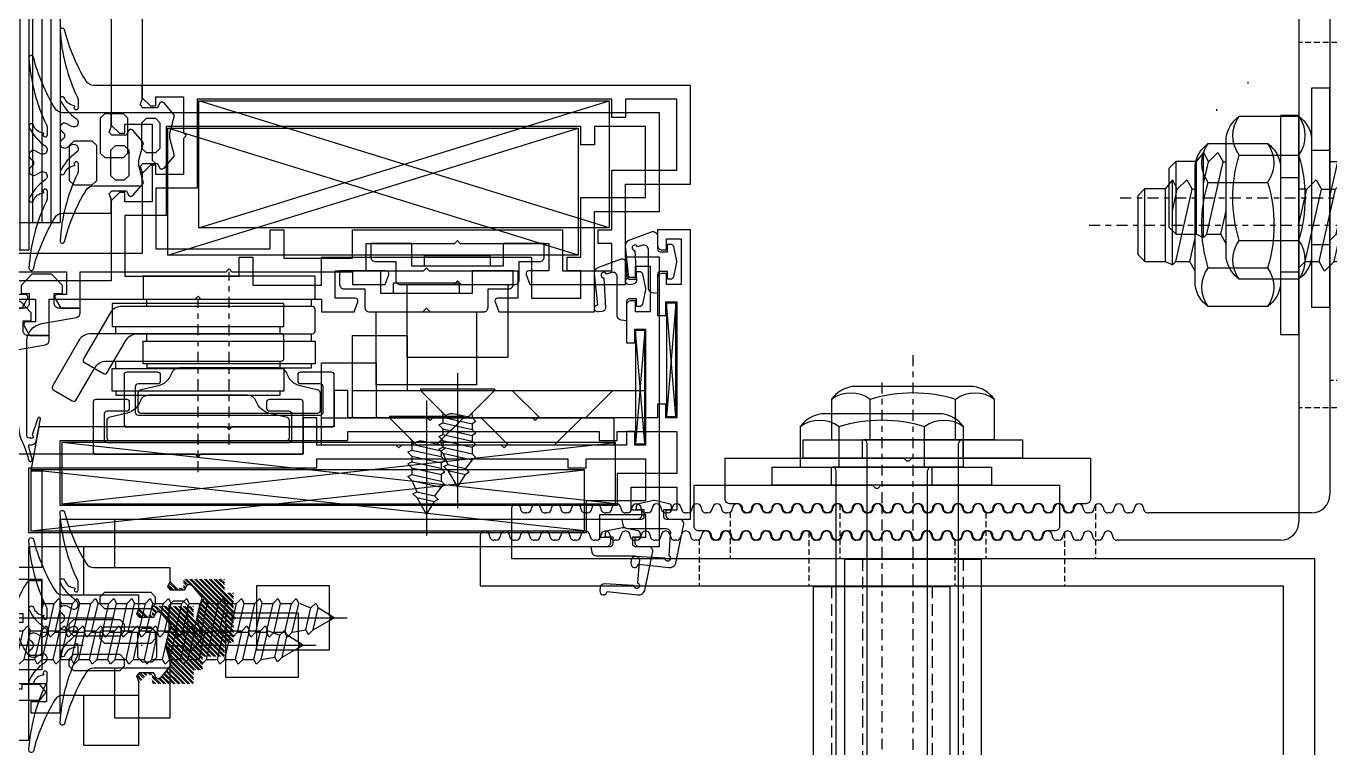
# Model space of a CAD drawing. Header units: inches. Extents: x 4821 to 127877, y 58012 to 433683.
# Drawn here: x 29552 to 29694.7, y 82369.8 to 82448.8 of the extents above; entities that cross this region are included whole.
import ezdxf

# ---------------------------------------------------------------- set-up
doc = ezdxf.new("R2010")
doc.units = ezdxf.units.IN
doc.header["$MEASUREMENT"] = 0
for name, pattern in [('$1$AUSGEZOGEN', [0]), ('$1$Center', [29.999999, 12, -6, 6, -6]), ('$1$DASHDOT', [25.4, 12.7, -6.35, 0, -6.35]), ('$1$DASHED', [19.05, 12.7, -6.35])]:
    doc.linetypes.add(name, pattern=pattern)
for name, color, linetype in [('$1$ACC', 2, 'Continuous'), ('$1$BEAM', 2, 'Continuous'), ('A-FURN-FIXD', 10, 'Continuous'), ('A-FURN-FREE', 10, 'Continuous'), ('A-WAL-CMU', 7, 'Continuous')]:
    doc.layers.add(name, color=color, linetype=linetype)

# ---------------------------------------------------------------- blocks, each defined once
blk = doc.blocks.new('$1$Stay Arm 93652400PI')
at = {"layer": 'A-FURN-FIXD', "linetype": '$1$Center', "ltscale": 0.1}
blk.add_line((147.23, 130.15), (147.23, 149.12), dxfattribs=at)
at = {"layer": 'A-FURN-FIXD'}
for p, q in [((138.23, 145.32), (138.23, 146.12)), ((156.23, 145.32), (156.23, 146.12)), ((138.23, 141.52), (138.23, 142.32)), ((138.23, 141.52), (138.23, 142.32)), ((156.23, 141.52), (156.23, 142.3))]:
    blk.add_line(p, q, dxfattribs=at)
for points in [[(137.83, 146.12), (137.83, 148.62), (156.63, 148.62), (156.63, 146.12)], [(137.83, 139.02), (156.63, 139.02), (156.63, 141.52), (137.83, 141.52)]]:
    blk.add_lwpolyline(points, close=True, dxfattribs=at)
for points in [[(157.25, 142.32), (138.13, 142.32, -0.414214), (137.83, 142.62), (137.83, 145.02, -0.414214), (138.13, 145.32), (158.97, 145.32, -0.26675), (160.27, 144.58), (163.18, 139.58, -0.414214), (163.08, 139.17), (161, 137.96, -0.414214), (160.59, 138.07), (158.55, 141.58, 0.26675)], [(137.47, 136.13), (139.47, 136.62, 0.253533), (140.87, 137.91, -0.319758), (141.82, 138.58), (152.65, 138.58, -0.319758), (153.59, 137.91, 0.253533), (155, 136.62), (157, 136.13, -0.344221), (157.22, 135.83), (157.22, 133.93, -0.414214), (156.92, 133.63), (137.54, 133.63, -0.414214), (137.24, 133.93), (137.24, 135.83, -0.344221)], [(158.43, 132.12), (136.03, 132.12, -0.414214), (135.73, 132.42), (135.73, 137.82, -0.414214), (136.03, 138.12), (139.43, 138.12, -0.414214), (139.73, 137.82), (139.73, 137.16, -0.414214), (139.43, 136.86), (137.29, 136.86, 0.414214), (136.99, 136.56), (136.99, 133.68, 0.414214), (137.29, 133.38), (157.17, 133.38, 0.414214), (157.47, 133.68), (157.47, 136.56, 0.414214), (157.17, 136.86), (155.03, 136.86, -0.414214), (154.73, 137.16), (154.73, 137.82, -0.414214), (155.03, 138.12), (158.43, 138.12, -0.414214), (158.73, 137.82), (158.73, 132.42, -0.414214)]]:
    blk.add_lwpolyline(points, format="xyb", close=True, dxfattribs=at)
blk.add_lwpolyline([(156.23, 139.02), (156.23, 138.58), (138.23, 138.58), (138.23, 139.02)], dxfattribs=at)
blk = doc.blocks.new('$1$GTSY500109')
at = {"layer": 'A-FURN-FIXD'}
blk.add_lwpolyline([(5.93, -8.75, 0.57735), (5.07, -8.75, -1), (4.2, -8.25), (4.49, -7.75, 0.965781), (3.64, -7.22, -0.138673), (1.56, -8.98, -1.037842), (1.37, -8.52, 0.283592), (2.23, -7.43, -0.584426), (2.31, -7.4, 1.39494), (2.44, -7), (1.75, -7, 0.111575), (1.32, -7.1, -0.09543), (-6.01, -9, -0.91232), (-6.08, -8.51, 0.076551), (-0.47, -6.14, 0.260148), (0, -5.29), (0, 0), (1.56, 0), (2.11, -0.24), (2.45, 0.05), (2.45, 1.67), (1.96, 1.89), (1.81, 2.1), (1.92, 2.38), (3.29, 3.53), (5.21, 3.03), (5.79, 3.03), (7.71, 3.53), (9.08, 2.38), (9.19, 2.1), (9.03, 1.89), (8.55, 1.67), (8.55, 0.05), (8.88, -0.24), (9.44, 0), (11, 0), (11, -5.29, 0.260148), (11.47, -6.14, 0.076551), (17.08, -8.51, -0.91232), (17, -9, -0.09543), (9.68, -7.1, 0.111575), (9.25, -7), (8.55, -7, 1.39494), (8.69, -7.4, -0.584426), (8.77, -7.43, 0.283592), (9.62, -8.52, -1.037842), (9.43, -8.98, -0.138673), (7.36, -7.22, 0.965781), (6.51, -7.75), (6.8, -8.25, -1)], format="xyb", close=True, dxfattribs=at)
for points in [[(4.13, -0.07), (3.64, 0.42), (3.64, 1.47), (4.13, 1.96), (6.87, 1.96), (7.36, 1.47), (7.36, 0.42), (6.87, -0.07)], [(3.59, -4.6), (3.1, -4.11), (3.1, -2.07), (3.59, -1.58), (7.41, -1.58), (7.9, -2.07), (7.9, -4.11), (7.41, -4.6)]]:
    blk.add_lwpolyline(points, close=True, dxfattribs=at)
blk = doc.blocks.new('$1$closekit')
at = {"layer": 'A-FURN-FREE'}
for p, q in [((-19.4, 14), (-16.4, 17)), ((-19.4, 9), (-16.4, 6)), ((-19.4, 1.05), (-16.4, 4.05)), ((-16.4, 4.05), (-18.67, 1.78)), ((-16.21, 4.05), (-16.4, 4.05)), ((-16.4, -4.05), (-16.4, 4.05)), ((-16.21, -4.05), (-16.21, 4.05)), ((-23.99, 1.6), (-24.94, 0.88)), ((-23.75, 2.02), (-23.99, 1.6)), ((-23.26, -1.6), (-23.99, 1.6)), ((-23.33, 1.6), (-23.75, 2.02)), ((-22.61, -1.6), (-23.33, 1.6)), ((-22.6, 1.6), (-23.33, 1.6)), ((-22.36, 2.02), (-22.6, 1.6)), ((-21.87, -1.6), (-22.6, 1.6)), ((-21.94, 1.6), (-22.36, 2.02)), ((-21.32, 1.6), (-21.94, 1.6)), ((-21.22, -1.6), (-21.94, 1.6)), ((-21.08, 2.02), (-21.32, 1.6)), ((-20.59, -1.6), (-21.32, 1.6)), ((-20.66, 1.6), (-21.08, 2.02)), ((-20.04, 1.6), (-20.66, 1.6)), ((-19.94, -1.6), (-20.66, 1.6)), ((-19.8, 2.02), (-20.04, 1.6)), ((-19.31, -1.6), (-20.04, 1.6)), ((-19.38, 1.6), (-19.8, 2.02)), ((-18.95, -0.29), (-19.38, 1.6)), ((-19.1, 1.6), (-19.38, 1.6)), ((-14.51, 0), (-29.28, 0)), ((-27, 0), (-25.59, 0.88)), ((-25.15, -1.06), (-27, 0)), ((-25.36, 1.3), (-25.59, 0.88)), ((-25.15, -1.06), (-25.59, 0.88)), ((-24.94, 0.88), (-25.36, 1.3)), ((-24.5, -1.06), (-24.94, 0.88)), ((-25.15, -1.06), (-24.73, -1.48)), ((-24.73, -1.48), (-24.5, -1.06)), ((-23.26, -1.6), (-24.5, -1.06)), ((-19.4, -1.05), (-16.4, -4.05)), ((-19.31, -1.6), (-19.08, -1.19)), ((-23.26, -1.6), (-22.84, -2.02)), ((-22.84, -2.02), (-22.61, -1.6)), ((-21.87, -1.6), (-22.61, -1.6)), ((-21.87, -1.6), (-21.45, -2.02)), ((-21.45, -2.02), (-21.22, -1.6)), ((-20.59, -1.6), (-21.22, -1.6)), ((-20.59, -1.6), (-20.17, -2.02)), ((-20.17, -2.02), (-19.94, -1.6)), ((-19.31, -1.6), (-19.94, -1.6)), ((-19.31, -1.6), (-19.1, -1.6)), ((-16.4, -4.05), (-18.67, -1.78)), ((-16.21, -4.05), (-16.4, -4.05))]:
    blk.add_line(p, q, dxfattribs=at)
blk.add_lwpolyline([(-16.4, -11.5), (-16.4, 20.5), (-19.4, 20.5), (-19.4, -11.5), (-10.4, -11.5), (-10.4, -5.5), (-16.4, -5.5)], dxfattribs=at)
blk.add_lwpolyline([(-4.3, -6.75, -0.414214), (-4.8, -6.25), (-4.8, -0.4), (-4.4, 0), (-4.8, 0.4), (-4.8, 6.25, -0.414214), (-4.3, 6.75), (-2.3, 6.75), (-2.3, 9, -0.414214), (-1.8, 9.5), (-0.3, 9.5), (-0.3, 5), (-2.8, 5), (-2.8, -5), (-0.3, -5), (-0.3, -9.5), (-1.8, -9.5, -0.414214), (-2.3, -9), (-2.3, -6.75)], format="xyb", close=True, dxfattribs=at)
for points in [[(-12.8, 5.5), (-12.8, -5.5), (-4.8, -5.5), (-4.8, 5.5)], [(-2.8, -3.59), (-1.62, -3.59), (-1.62, 3.59), (-2.8, 3.59)]]:
    blk.add_lwpolyline(points, close=True, dxfattribs=at)
for centre, radius, start, end in [((-19.1, 2.2), 0.6, 270, 315), ((-20.2, -0.57), 1.28, 330.7936, 12.7393), ((-19.1, -2.2), 0.6, 45, 90)]:
    blk.add_arc(centre, radius, start, end, dxfattribs=at)
blk = doc.blocks.new('$1$latsg')
at = {"color": 16}
blk.add_line((0, -4.63), (0, -4.63), dxfattribs=at)
at = {"color": 151}
blk.add_lwpolyline([(0, -2.33, -0.414214), (-0.5, -2.83), (-1.6, -2.83), (-1.6, -2.05, 0.414214), (-1.7, -1.95), (-2.49, -1.95), (-3.73, -3.14), (-3.73, -5.28), (-2.49, -6.47), (-1.7, -6.47, 0.414214), (-1.6, -6.37), (-1.6, -5.59), (-0.5, -5.59, -0.414214), (0, -6.09), (0, -8.42), (0.49, -8.42, 0.033024), (0.62, -8.41), (13.31, -6.73, 0.089231), (14.99, -6.16, -0.031349), (16.66, -5.63, 1.042186), (16.52, -5.25, 0.003956), (15.1, -5.64, -0.540004), (14.96, -5.55), (14.96, -5.32, 0.357511), (14.56, -4.83), (12.11, -4.34, 0.933108), (12.03, -4.63), (13.86, -5.26, -1.216572), (14.2, -5.46, -0.554991), (13.97, -5.84), (3.65, -5.84, -0.36397), (1.68, -4.19), (1.02, -0.41, 0.36397), (0.52, 0), (0, 0)], format="xyb", close=True, dxfattribs=at)
blk = doc.blocks.new('$1$GTSY500112')
at = {"layer": 'A-FURN-FIXD'}
blk.add_lwpolyline([(5.93, -11.75, 0.57735), (5.07, -11.75, -1), (4.2, -11.25), (4.49, -10.75, 0.965781), (3.64, -10.22, -0.138673), (1.56, -11.98, -1.037842), (1.37, -11.52, 0.283592), (2.23, -10.43, -0.584426), (2.31, -10.4, 1.39494), (2.44, -10), (1.75, -10, 0.111575), (1.32, -10.1, -0.09543), (-6.01, -12, -0.91232), (-6.08, -11.51, 0.076551), (-0.47, -9.14, 0.260148), (0, -8.29), (0, 0), (1.56, 0), (2.11, -0.24), (2.45, 0.05), (2.45, 1.67), (1.96, 1.89), (1.81, 2.1), (1.92, 2.38), (3.29, 3.53), (5.21, 3.03), (5.79, 3.03), (7.71, 3.53), (9.08, 2.38), (9.19, 2.1), (9.03, 1.89), (8.55, 1.67), (8.55, 0.05), (8.88, -0.24), (9.44, 0), (11, 0), (11, -8.29, 0.260148), (11.47, -9.14, 0.076551), (17.08, -11.51, -0.91232), (17, -12, -0.09543), (9.68, -10.1, 0.111575), (9.25, -10), (8.55, -10, 1.39494), (8.69, -10.4, -0.584426), (8.77, -10.43, 0.283592), (9.62, -11.52, -1.037842), (9.43, -11.98, -0.138673), (7.36, -10.22, 0.965781), (6.51, -10.75), (6.8, -11.25, -1)], format="xyb", close=True, dxfattribs=at)
for points in [[(4.13, -0.07), (3.64, 0.42), (3.64, 1.47), (4.13, 1.96), (6.87, 1.96), (7.36, 1.47), (7.36, 0.42), (6.87, -0.07)], [(4.01, -1.58), (4.5, -2.07), (4.5, -7.11), (4.01, -7.6), (3.19, -7.6), (2.7, -7.11), (2.7, -2.07), (3.19, -1.58)], [(7.81, -7.6), (6.99, -7.6), (6.5, -7.11), (6.5, -2.07), (6.99, -1.58), (7.81, -1.58), (8.3, -2.07), (8.3, -7.11)]]:
    blk.add_lwpolyline(points, close=True, dxfattribs=at)
blk = doc.blocks.new('$1$RHS4.2x32')
at = {"layer": 'A-FURN-FIXD'}
for p, q in [((1.42, 4.1), (0, 4.1)), ((0, -4.1), (0, 4.1)), ((-29.98, 1.61), (-30.26, 1.09)), ((-29.45, 1.09), (-29.98, 1.61)), ((-28.23, 1.58), (-29.45, 1.09)), ((-27.85, 2.1), (-28.13, 1.58)), ((-27.42, -1.58), (-28.13, 1.58)), ((-27.33, 1.58), (-27.85, 2.1)), ((-26.14, 1.58), (-27.33, 1.58)), ((-26.61, -1.58), (-27.33, 1.58)), ((-25.85, 2.1), (-26.14, 1.58)), ((-25.42, -1.58), (-26.14, 1.58)), ((-25.33, 1.58), (-25.85, 2.1)), ((-24.61, -1.58), (-25.33, 1.58)), ((-24.14, 1.58), (-25.33, 1.58)), ((-23.85, 2.1), (-24.14, 1.58)), ((-23.43, -1.58), (-24.14, 1.58)), ((-23.33, 1.58), (-23.85, 2.1)), ((-22.62, -1.58), (-23.33, 1.58)), ((-22.14, 1.58), (-23.33, 1.58)), ((-21.86, 2.1), (-22.14, 1.58)), ((-21.43, -1.58), (-22.14, 1.58)), ((-21.33, 1.58), (-21.86, 2.1)), ((-20.62, -1.58), (-21.33, 1.58)), ((-20.15, 1.58), (-21.33, 1.58)), ((-19.86, 2.1), (-20.15, 1.58)), ((-19.43, -1.58), (-20.15, 1.58)), ((-19.86, 2.1), (-19.34, 1.58)), ((-18.62, -1.58), (-19.34, 1.58)), ((-18.15, 1.58), (-19.34, 1.58)), ((-17.86, 2.1), (-18.15, 1.58)), ((-17.43, -1.58), (-18.15, 1.58)), ((-17.34, 1.58), (-17.86, 2.1)), ((-16.63, -1.58), (-17.34, 1.58)), ((-16.15, 1.58), (-17.34, 1.58)), ((-15.86, 2.1), (-16.15, 1.58)), ((-15.44, -1.58), (-16.15, 1.58)), ((-15.34, 1.58), (-15.86, 2.1)), ((-14.63, -1.58), (-15.34, 1.58)), ((-14.15, 1.58), (-15.34, 1.58)), ((-13.87, 2.1), (-14.15, 1.58)), ((-13.44, -1.58), (-14.15, 1.58)), ((-13.44, -1.58), (-14.15, 1.58)), ((-13.34, 1.58), (-13.87, 2.1)), ((-12.63, -1.58), (-13.34, 1.58)), ((-12.16, 1.58), (-13.34, 1.58)), ((-11.87, 2.1), (-12.16, 1.58)), ((-11.44, -1.58), (-12.16, 1.58)), ((-11.35, 1.58), (-11.87, 2.1)), ((-10.63, -1.58), (-11.35, 1.58)), ((-10.16, 1.58), (-11.35, 1.58)), ((-9.87, 2.1), (-10.16, 1.58)), ((-9.45, -1.58), (-10.16, 1.58)), ((-9.35, 1.58), (-9.87, 2.1)), ((-8.64, -1.58), (-9.35, 1.58)), ((-8.16, 1.58), (-9.35, 1.58)), ((-7.88, 2.1), (-8.16, 1.58)), ((-7.45, -1.58), (-8.16, 1.58)), ((-7.35, 1.58), (-7.88, 2.1)), ((-6.64, -1.58), (-7.35, 1.58)), ((-6.17, 1.58), (-7.35, 1.58)), ((-5.88, 2.1), (-6.17, 1.58)), ((-5.45, -1.58), (-6.17, 1.58)), ((-5.36, 1.58), (-5.88, 2.1)), ((-4.64, -1.58), (-5.36, 1.58)), ((-4.17, 1.58), (-5.36, 1.58)), ((-3.88, 2.1), (-4.17, 1.58)), ((-3.45, -1.58), (-4.17, 1.58)), ((-3.45, -1.58), (-4.17, 1.58)), ((-3.36, 1.58), (-3.88, 2.1)), ((-2.64, -1.58), (-3.36, 1.58)), ((-2.17, 1.58), (-3.36, 1.58)), ((-1.88, 2.1), (-2.17, 1.58)), ((-1.46, -1.58), (-2.17, 1.58)), ((-1.36, 1.58), (-1.88, 2.1)), ((-0.65, -1.58), (-1.36, 1.58)), ((-0.17, 1.58), (-1.36, 1.58)), ((0, 1.89), (-0.17, 1.58)), ((0, 0.81), (-0.17, 1.58)), ((-32, 0), (-30.26, 1.09)), ((-29.72, -1.3), (-32, 0)), ((-29.72, -1.3), (-30.26, 1.09)), ((-28.91, -1.3), (-29.45, 1.09)), ((3.05, 0.46), (2.04, 0.46)), ((2.04, -0.46), (2.04, 0.46)), ((-29.72, -1.3), (-29.2, -1.82)), ((-29.2, -1.82), (-28.91, -1.3)), ((-27.42, -1.58), (-28.91, -1.3)), ((3.05, -0.46), (2.04, -0.46)), ((-27.42, -1.58), (-26.9, -2.1)), ((-26.9, -2.1), (-26.61, -1.58)), ((-25.42, -1.58), (-26.61, -1.58)), ((-25.42, -1.58), (-24.9, -2.1)), ((-24.9, -2.1), (-24.61, -1.58)), ((-23.43, -1.58), (-24.61, -1.58)), ((-23.43, -1.58), (-22.9, -2.1)), ((-22.9, -2.1), (-22.62, -1.58)), ((-21.43, -1.58), (-22.62, -1.58)), ((-21.43, -1.58), (-20.91, -2.1)), ((-20.91, -2.1), (-20.62, -1.58)), ((-19.43, -1.58), (-20.62, -1.58)), ((-19.43, -1.58), (-18.91, -2.1)), ((-18.91, -2.1), (-18.62, -1.58)), ((-17.43, -1.58), (-18.62, -1.58)), ((-17.43, -1.58), (-16.91, -2.1)), ((-16.91, -2.1), (-16.63, -1.58)), ((-15.44, -1.58), (-16.63, -1.58)), ((-15.44, -1.58), (-14.91, -2.1)), ((-14.91, -2.1), (-14.63, -1.58)), ((-13.44, -1.58), (-14.63, -1.58)), ((-13.44, -1.58), (-12.92, -2.1)), ((-12.92, -2.1), (-12.63, -1.58)), ((-11.44, -1.58), (-12.63, -1.58)), ((-11.44, -1.58), (-10.92, -2.1)), ((-10.92, -2.1), (-10.63, -1.58)), ((-9.45, -1.58), (-10.63, -1.58)), ((-9.45, -1.58), (-8.92, -2.1)), ((-8.92, -2.1), (-8.64, -1.58)), ((-7.45, -1.58), (-8.64, -1.58)), ((-7.45, -1.58), (-6.93, -2.1)), ((-6.93, -2.1), (-6.64, -1.58)), ((-5.45, -1.58), (-6.64, -1.58)), ((-5.45, -1.58), (-4.93, -2.1)), ((-4.93, -2.1), (-4.64, -1.58)), ((-3.45, -1.58), (-4.64, -1.58)), ((-3.45, -1.58), (-2.93, -2.1)), ((-2.93, -2.1), (-2.64, -1.58)), ((-1.46, -1.58), (-2.64, -1.58)), ((-1.46, -1.58), (-0.93, -2.1)), ((-0.93, -2.1), (-0.65, -1.58)), ((0, -1.58), (-0.65, -1.58)), ((1.42, -4.1), (0, -4.1))]:
    blk.add_line(p, q, dxfattribs=at)
at = {"layer": 'A-FURN-FIXD', "linetype": '$1$DASHDOT'}
blk.add_line((4.78, 0), (-34, 0), dxfattribs=at)
at = {"layer": 'A-FURN-FIXD'}
for centre, start, end in [((-5.01, -0.91), 9.6294, 37.9057), ((-5.01, 0.91), 322.0943, 350.3706)]:
    blk.add_arc(centre, 8.15, start, end, dxfattribs=at)
blk = doc.blocks.new('$1$samola')
at = {"color": 71}
for p, q in [((-4.67, 7.92), (-4.67, 1.43)), ((4.68, 7.92), (4.68, 1.43))]:
    blk.add_line(p, q, dxfattribs=at)
for points in [[(8.93, 7.92, 0.330304), (4.68, 7.92, 0.151843), (-4.67, 7.92, 0.330304), (-8.93, 7.92)], [(-8.93, 1.43, 0.330304), (-4.67, 1.43, 0.151843), (4.68, 1.43, 0.330304), (8.93, 1.43)]]:
    blk.add_lwpolyline(points, format="xyb", dxfattribs=at)
blk.add_lwpolyline([(-8.93, 1.43, 0.202618), (-6.6, 0), (6.6, 0, 0.202618), (8.93, 1.43), (8.93, 7.92, 0.202618), (6.6, 9.35), (-6.6, 9.35, 0.202618), (-8.93, 7.92)], format="xyb", close=True, dxfattribs=at)
blk = doc.blocks.new('$1$GSAnchorM10x100')
at = {"layer": '$1$BEAM', "color": 71}
for p, q in [((-81.41, -6), (-81.41, 6)), ((-78.91, 6), (-81.41, 6)), ((-78.91, -6), (-78.91, 6)), ((-78.91, 6), (-69.41, 3.96)), ((-63.76, 5.28), (-62.12, 5.8)), ((-69.41, 1), (-69.41, 4.96)), ((-64.08, 4.96), (-69.41, 4.96)), ((-64.09, 4.68), (-63.94, 4.11)), ((-60.31, 5.02), (-60.04, 4.45)), ((-44.41, 4.96), (-60.28, 4.96)), ((-44.41, 1), (-44.41, 4.96)), ((-13.09, 4.96), (-42.41, 4.96)), ((-42.41, -5.04), (-42.41, 4.96)), ((-12.41, 3.92), (-13.09, 4.96)), ((-11.4, 4.96), (-11.98, 3.92)), ((-10.36, 3.92), (-11.4, 4.96)), ((-8.24, 4.96), (-8.82, 3.92)), ((-7.19, 3.92), (-8.24, 4.96)), ((-5.08, 4.96), (-5.65, 3.92)), ((-4.03, 3.92), (-5.08, 4.96)), ((-1.91, 4.96), (-2.49, 3.92)), ((-0.86, 3.92), (-1.91, 4.96)), ((0, 5.16), (2, 5.16)), ((12.25, 4.96), (11.68, 3.92)), ((13.3, 3.92), (12.26, 4.96)), ((13.84, 4.96), (13.3, 3.92)), ((13.84, -4.37), (13.84, 4.96)), ((13.84, 4.96), (14.59, 4)), ((-60.49, 3.74), (-63.46, 3.74)), ((-42.41, 2.96), (-44.41, 2.96)), ((-12.41, -5), (-12.41, 3.92)), ((-11.98, 3.92), (-12.41, 3.92)), ((-10.19, -3.99), (-11.98, 3.92)), ((-8.57, -3.99), (-10.36, 3.92)), ((-8.82, 3.92), (-10.36, 3.92)), ((-7.03, -3.99), (-8.82, 3.92)), ((-5.4, -3.99), (-7.19, 3.92)), ((-5.65, 3.92), (-7.19, 3.92)), ((-3.86, -3.99), (-5.65, 3.92)), ((-2.24, -3.99), (-4.03, 3.92)), ((-2.49, 3.92), (-4.03, 3.92)), ((-0.7, -3.99), (-2.49, 3.92)), ((0, 0.1), (-0.86, 3.92)), ((-0.86, 3.92), (0, 3.92)), ((11.68, 3.92), (11.35, 3.92)), ((13.47, -3.99), (11.68, 3.92)), ((13.84, 1.52), (13.3, 3.92)), ((14.59, -4), (14.59, 4)), ((16.84, 4), (14.59, 4)), ((16.84, -4), (16.84, 4)), ((16.84, 4), (17.59, 3.25)), ((17.59, -3.25), (17.59, 3.25)), ((-59.41, 1), (-59.41, 1.54)), ((-54.41, 1), (-54.41, 1.54)), ((-59.41, 1), (-69.41, 1)), ((-44.41, 1), (-54.41, 1)), ((-69.41, -5.04), (-69.41, -1)), ((-59.41, -1), (-69.41, -1)), ((-59.41, -1.54), (-59.41, -1)), ((-44.41, -1), (-54.41, -1)), ((-54.41, -1.54), (-54.41, -1)), ((-44.41, -5.04), (-44.41, -1)), ((-11.73, -3.99), (-12.41, -1.02)), ((11.92, -3.99), (11.35, -1.45)), ((-78.91, -6), (-69.41, -4.04)), ((-64.09, -4.68), (-63.94, -4.11)), ((-60.49, -3.74), (-63.46, -3.74)), ((-42.41, -3.04), (-44.41, -3.04)), ((-12.31, -5.04), (-11.73, -3.99)), ((-10.19, -3.99), (-11.73, -3.99)), ((-10.19, -3.99), (-9.14, -5.04)), ((-9.14, -5.04), (-8.57, -3.99)), ((-7.03, -3.99), (-8.57, -3.99)), ((-7.03, -3.99), (-5.98, -5.04)), ((-5.98, -5.04), (-5.4, -3.99)), ((-3.86, -3.99), (-5.4, -3.99)), ((-3.86, -3.99), (-2.81, -5.04)), ((-2.81, -5.04), (-2.24, -3.99)), ((-0.7, -3.99), (-2.24, -3.99)), ((-0.7, -3.99), (0, -4.69)), ((11.35, -5.04), (11.92, -3.99)), ((13.47, -3.99), (11.92, -3.99)), ((13.47, -3.99), (13.84, -4.37)), ((14.59, -4), (13.84, -4.37)), ((16.84, -4), (14.59, -4)), ((16.84, -4), (17.59, -3.25)), ((-64.05, -5.04), (-69.41, -5.04)), ((-63.76, -5.28), (-62.12, -5.8)), ((-44.41, -5.04), (-60.32, -5.04)), ((-60.31, -5.02), (-60.04, -4.45)), ((-12.31, -5.04), (-42.41, -5.04)), ((-12.41, -4.94), (-12.31, -5.04)), ((0, -5.16), (2, -5.16)), ((-78.91, -6), (-81.41, -6))]:
    blk.add_line(p, q, dxfattribs=at)
blk.add_lwpolyline([(2, -12), (0, -12), (0, 12), (2, 12)], close=True, dxfattribs=at)
for centre, radius, start, end in [((-61.66, 4.37), 1.5, 25.4904, 107.63), ((-63.61, 4.81), 0.5, 107.63, 195.0687), ((-60.49, 4.24), 0.5, 270, 25.4904), ((-63.46, 4.24), 0.5, 195.0687, 270), ((-56.91, 1.54), 2.5, 0, 180), ((-56.91, 0.95), 2.5, 0, 180), ((-56.91, -1.01), 2.5, 180, 0), ((-56.91, -1.54), 2.5, 180, 0), ((-63.46, -4.24), 0.5, 90, 164.9313), ((-60.49, -4.24), 0.5, 334.5096, 90), ((-63.61, -4.81), 0.5, 164.9313, 252.37), ((-61.66, -4.37), 1.5, 252.37, 334.5096)]:
    blk.add_arc(centre, radius, start, end, dxfattribs=at)
at = {"color": 2, "linetype": '$1$Center', "ltscale": 0.1}
blk.add_line((22.95, 0), (-83.79, 0), dxfattribs=at)
at = {"layer": '$1$BEAM', "color": 71, "rotation": 270}
blk.add_blockref('$1$samola', (2, 0), dxfattribs=at)
blk = doc.blocks.new('FIRST SLAB EDGE')
at = {"extrusion": (-5.69003e-07, 1.56101e-06, 1)}
h = blk.add_hatch(dxfattribs=at)
h.set_pattern_fill('ANSI32', angle=89.9998)
h.set_pattern_definition([(134.99978104, (638250.49382, -1317287.3258), (-0.2651660563, -0.2651640296), []), (134.99978104, (638250.49382, -1317287.14903), (-0.2651660563, -0.2651640296), [])])
h.paths.add_polyline_path([(1142638.29, -1728462.6), (1142638.29, -1728461.1), (1142639.29, -1728461.1), (1142639.29, -1728458.65), (1142639.59, -1728458.35), (1142639.29, -1728458.05), (1142639.29, -1728455.6), (1142638.29, -1728455.6), (1142638.29, -1728454.1), (1142633.79, -1728454.1), (1142633.79, -1728455.1), (1142633.19, -1728455.1), (1142632.29, -1728454.2), (1142632.29, -1728454.41), (1142632.05, -1728454.96), (1142632.35, -1728455.3), (1142633.97, -1728455.3), (1142634.18, -1728454.81), (1142634.39, -1728454.66), (1142634.67, -1728454.77), (1142635.82, -1728456.14), (1142635.33, -1728458.06), (1142635.33, -1728458.64), (1142635.82, -1728460.56), (1142634.67, -1728461.93), (1142634.39, -1728462.04), (1142634.18, -1728461.89), (1142633.97, -1728461.4), (1142632.35, -1728461.4), (1142632.05, -1728461.74), (1142632.29, -1728462.29), (1142632.29, -1728462.5), (1142633.19, -1728461.6), (1142633.79, -1728461.6), (1142633.79, -1728462.6)])
at = {"layer": '$1$BEAM', "color": 31, "linetype": '$1$DASHED', "ltscale": 0.05, "extrusion": (-5.69003e-07, 1.56101e-06, 1)}
for p, q in [((1142767.3, -1728392.35, 0), (1142759.3, -1728392.35, 0)), ((1142767.29, -1728432.35, 0), (1142759.29, -1728432.35, 0)), ((1142693.64, -1728446.78, 0), (1142693.64, -1728451.85, 0)), ((1142705.64, -1728445.92, 0), (1142705.64, -1728451.85, 0)), ((1142721.64, -1728446.83, 0), (1142721.64, -1728451.85, 0)), ((1142733.64, -1728445.99, 0), (1142733.64, -1728451.85, 0))]:
    blk.add_line(p, q, dxfattribs=at)
at = {"layer": '$1$BEAM', "color": 21, "linetype": '$1$DASHED', "ltscale": 0.1, "extrusion": (-5.69003e-07, 1.56101e-06, 1)}
for p, q in [((1142708.14, -1728451.95, 0), (1142708.14, -1728503.75, 0)), ((1142719.14, -1728451.95, 0), (1142719.14, -1728503.75, 0))]:
    blk.add_line(p, q, dxfattribs=at)
at = {"layer": '$1$BEAM', "color": 21, "extrusion": (-5.69003e-07, 1.56101e-06, 1), "elevation": -3.35}
blk.add_lwpolyline([(1142706.14, -1728451.95), (1142706.14, -1728503.75), (1142721.14, -1728503.75), (1142721.14, -1728451.95)], close=True, dxfattribs=at)
at = {"color": 165, "linetype": 'Continuous', "extrusion": (-5.69003e-07, 1.56101e-06, 1)}
for p, q in [((1142617.25, -1727733.35, 0), (1142617.29, -1728415.05, 0)), ((1142618.25, -1727733.35, 0), (1142618.29, -1728415.05, 0)), ((1142619.25, -1727733.35, 0), (1142619.29, -1728415.05, 0)), ((1142620.25, -1727733.35, 0), (1142620.29, -1728415.05, 0)), ((1142614.29, -1728415.05, 0), (1142620.29, -1728415.05, 0))]:
    blk.add_line(p, q, dxfattribs=at)
at = {"color": 31, "extrusion": (-5.69003e-07, 1.56101e-06, 1)}
for p, q in [((1142629.25, -1727748.35, 0), (1142629.29, -1728400.05, 0)), ((1142759.3, -1728377.85, 0), (1142759.29, -1728444.85, 0)), ((1142669.69, -1728446.35, 0), (1142669.69, -1728451.85, 0)), ((1142671.39, -1728446.85, 0), (1142671.19, -1728446.85, 0)), ((1142673.59, -1728446.85, 0), (1142673.39, -1728446.85, 0)), ((1142675.79, -1728446.85, 0), (1142675.59, -1728446.85, 0)), ((1142677.99, -1728446.85, 0), (1142677.79, -1728446.85, 0)), ((1142680.19, -1728446.85, 0), (1142679.99, -1728446.85, 0)), ((1142682.39, -1728446.85, 0), (1142682.19, -1728446.85, 0)), ((1142684.59, -1728446.85, 0), (1142684.39, -1728446.85, 0)), ((1142686.79, -1728446.85, 0), (1142686.59, -1728446.85, 0)), ((1142688.99, -1728446.85, 0), (1142688.79, -1728446.85, 0)), ((1142691.19, -1728446.85, 0), (1142690.99, -1728446.85, 0)), ((1142693.39, -1728446.85, 0), (1142693.19, -1728446.85, 0)), ((1142695.59, -1728446.85, 0), (1142695.39, -1728446.85, 0)), ((1142697.79, -1728446.85, 0), (1142697.59, -1728446.85, 0)), ((1142699.99, -1728446.85, 0), (1142699.79, -1728446.85, 0)), ((1142702.19, -1728446.85, 0), (1142701.99, -1728446.85, 0)), ((1142704.39, -1728446.85, 0), (1142704.19, -1728446.85, 0)), ((1142706.59, -1728446.85, 0), (1142706.39, -1728446.85, 0)), ((1142708.79, -1728446.85, 0), (1142708.59, -1728446.85, 0)), ((1142710.99, -1728446.85, 0), (1142710.79, -1728446.85, 0)), ((1142713.19, -1728446.85, 0), (1142712.99, -1728446.85, 0)), ((1142715.39, -1728446.85, 0), (1142715.19, -1728446.85, 0)), ((1142717.59, -1728446.85, 0), (1142717.39, -1728446.85, 0)), ((1142719.79, -1728446.85, 0), (1142719.59, -1728446.85, 0)), ((1142721.99, -1728446.85, 0), (1142721.79, -1728446.85, 0)), ((1142724.19, -1728446.85, 0), (1142723.99, -1728446.85, 0)), ((1142726.39, -1728446.85, 0), (1142726.19, -1728446.85, 0)), ((1142728.59, -1728446.85, 0), (1142728.39, -1728446.85, 0)), ((1142730.79, -1728446.85, 0), (1142730.59, -1728446.85, 0)), ((1142732.99, -1728446.85, 0), (1142732.79, -1728446.85, 0)), ((1142735.19, -1728446.85, 0), (1142734.99, -1728446.85, 0)), ((1142737.39, -1728446.85, 0), (1142737.19, -1728446.85, 0)), ((1142757.29, -1728446.85, 0), (1142739.39, -1728446.85, 0)), ((1142626.29, -1728452.85, 0), (1142626.29, -1728447.55, 0)), ((1142669.69, -1728451.85, 0), (1142757.59, -1728451.85, 0)), ((1142757.59, -1728451.85, 0), (1142757.59, -1728503.85, 0))]:
    blk.add_line(p, q, dxfattribs=at)
at = {"color": 16, "linetype": 'Continuous', "extrusion": (-5.69003e-07, 1.56101e-06, 1)}
blk.add_line((1142750.29, -1728399.65, 0), (1142750.29, -1728399.85, 0), dxfattribs=at)
at = {"color": 52, "extrusion": (-5.69003e-07, 1.56101e-06, 1)}
for p, q in [((1142680.39, -1728415.65, 0), (1142635.49, -1728401.75, 0)), ((1142635.49, -1728415.65, 0), (1142680.39, -1728401.75, 0)), ((1142687.69, -1728436.3, 0), (1142686.69, -1728423.9, 0)), ((1142687.69, -1728423.9, 0), (1142686.69, -1728436.3, 0)), ((1142620.49, -1728445.85, 0), (1142681.09, -1728439.15, 0)), ((1142681.09, -1728445.85, 0), (1142620.49, -1728439.15, 0))]:
    blk.add_line(p, q, dxfattribs=at)
at = {"color": 2, "linetype": '$1$Center', "ltscale": 0.1, "extrusion": (-5.69003e-07, 1.56101e-06, 1)}
blk.add_line((1142713.64, -1728429.59, 0), (1142713.64, -1728537.78, 0), dxfattribs=at)
at = {"color": 71, "extrusion": (-5.69003e-07, 1.56101e-06, 1)}
for p, q in [((1142708.97, -1728438.85, 0), (1142708.97, -1728434.44, 0)), ((1142718.32, -1728438.85, 0), (1142718.32, -1728434.44, 0)), ((1142704.72, -1728438.85, 0), (1142708.23, -1728438.85, 0)), ((1142708.14, -1728440.85, 0), (1142708.14, -1728438.85, 0)), ((1142719.06, -1728438.85, 0), (1142708.23, -1728438.85, 0)), ((1142708.64, -1728500.68, 0), (1142708.64, -1728439.27, 0)), ((1142718.65, -1728500.68, 0), (1142718.65, -1728439.27, 0)), ((1142722.57, -1728438.85, 0), (1142719.06, -1728438.85, 0)), ((1142719.15, -1728440.85, 0), (1142719.15, -1728438.85, 0))]:
    blk.add_line(p, q, dxfattribs=at)
at = {"color": 16, "extrusion": (-5.69003e-07, 1.56101e-06, 1), "elevation": -3.35}
blk.add_lwpolyline([(1142609.69, -1728435.6, 1), (1142611.99, -1728435.6), (1142611.99, -1728430.75), (1142611.69, -1728430.45), (1142611.99, -1728430.15), (1142611.99, -1728424.45), (1142616.13, -1728424.45), (1142616.74, -1728423.4, 0.57735), (1142616.48, -1728422.95), (1142615.49, -1728422.95), (1142615.49, -1728420.45), (1142620.99, -1728420.45), (1142620.99, -1728422.95), (1142620.01, -1728422.95, 0.57735), (1142619.75, -1728423.4), (1142620.36, -1728424.45), (1142622.49, -1728424.45), (1142622.49, -1728420.45), (1142638.49, -1728420.45), (1142638.79, -1728420.15), (1142639.09, -1728420.45), (1142652.29, -1728420.45), (1142652.29, -1728421.85), (1142655.88, -1728421.85), (1142656.28, -1728420.75, 0.520567), (1142655.99, -1728420.35), (1142653.79, -1728420.35), (1142653.79, -1728417.35), (1142663.49, -1728417.35), (1142663.79, -1728417.05), (1142664.09, -1728417.35), (1142673.79, -1728417.35), (1142673.79, -1728420.35), (1142671.59, -1728420.35, 0.520567), (1142671.31, -1728420.75), (1142671.71, -1728421.85), (1142682.19, -1728421.85), (1142682.19, -1728410.85), (1142689.29, -1728410.85), (1142689.29, -1728400.05), (1142629.29, -1728400.05), (1142629.29, -1728400.05), (1142629.29, -1728401.4), (1142630.19, -1728402.3), (1142630.79, -1728402.3), (1142630.79, -1728401.3), (1142633.79, -1728401.3), (1142633.79, -1728405.25), (1142634.09, -1728405.55), (1142633.79, -1728405.85), (1142633.79, -1728409.8), (1142630.79, -1728409.8), (1142630.79, -1728408.8), (1142630.19, -1728408.8), (1142629.29, -1728409.7), (1142629.29, -1728418.45), (1142613.79, -1728418.45), (1142613.79, -1728420.75), (1142611.99, -1728420.75), (1142611.99, -1728419.6, 1), (1142609.69, -1728419.6)], format="xyb", close=True, dxfattribs=at)
blk.add_lwpolyline([(1142675.29, -1728415.85), (1142675.29, -1728420.35), (1142680.69, -1728420.35), (1142680.69, -1728417.35), (1142679.19, -1728417.35), (1142679.19, -1728415.85), (1142680.69, -1728415.85), (1142680.69, -1728409.35), (1142687.79, -1728409.35), (1142687.79, -1728401.55), (1142682.19, -1728401.55), (1142682.19, -1728403.55), (1142680.69, -1728403.55), (1142680.69, -1728401.55), (1142635.29, -1728401.55), (1142635.29, -1728411.3), (1142630.79, -1728411.3), (1142630.79, -1728417.95), (1142643.29, -1728417.95), (1142643.29, -1728415.85), (1142644.79, -1728415.85), (1142644.79, -1728418.95), (1142652.29, -1728418.95), (1142652.29, -1728415.85)], close=True, dxfattribs=at)
at = {"color": 52, "extrusion": (-5.69003e-07, 1.56101e-06, 1), "elevation": -3.35}
for points in [[(1142680.39, -1728401.75), (1142680.39, -1728415.65), (1142635.49, -1728415.65), (1142635.49, -1728401.75)], [(1142686.69, -1728423.9), (1142686.69, -1728436.3), (1142687.69, -1728436.3), (1142687.69, -1728423.9)], [(1142681.09, -1728445.85), (1142681.09, -1728439.15), (1142620.49, -1728439.15), (1142620.49, -1728445.85)]]:
    blk.add_lwpolyline(points, close=True, dxfattribs=at)
at = {"color": 16, "extrusion": (-5.69003e-07, 1.56101e-06, 1), "elevation": -3.35}
blk.add_lwpolyline([(1142683.49, -1728447.55), (1142683.49, -1728447.55, 0.414214), (1142683.99, -1728447.05), (1142683.99, -1728446.55), (1142682.79, -1728446.55), (1142682.79, -1728444.05), (1142687.79, -1728444.05), (1142687.79, -1728446.55), (1142686.59, -1728446.55), (1142686.59, -1728447.05, 0.414214), (1142687.09, -1728447.55), (1142689.29, -1728447.55), (1142689.29, -1728415.85), (1142685.69, -1728415.85), (1142685.69, -1728417.55, 0.414214), (1142686.19, -1728418.05), (1142686.69, -1728418.05), (1142686.69, -1728416.85), (1142688.29, -1728416.85), (1142688.29, -1728421.85), (1142686.69, -1728421.85), (1142686.69, -1728420.65), (1142686.19, -1728420.65, 0.414214), (1142685.69, -1728421.15), (1142685.69, -1728425.25), (1142686.59, -1728425.25), (1142686.59, -1728423.75), (1142687.79, -1728423.75), (1142687.79, -1728436.45), (1142686.59, -1728436.45), (1142686.59, -1728434.95), (1142685.69, -1728434.95), (1142685.69, -1728436.45), (1142672.59, -1728436.45), (1142672.29, -1728436.75), (1142671.99, -1728436.45), (1142661.09, -1728436.45), (1142660.79, -1728436.75), (1142660.49, -1728436.45), (1142651.79, -1728436.45), (1142651.79, -1728433.45), (1142650.29, -1728433.45), (1142650.29, -1728437.45), (1142639.09, -1728437.45), (1142638.79, -1728437.75), (1142638.49, -1728437.45), (1142617.98, -1728437.45), (1142617.1, -1728442.26), (1142618.29, -1728442.26), (1142618.29, -1728452.85), (1142611.29, -1728452.85), (1142611.29, -1728454.2), (1142612.19, -1728455.1), (1142612.79, -1728455.1), (1142612.79, -1728454.1), (1142618.29, -1728454.1), (1142618.29, -1728464.05), (1142612.79, -1728464.05), (1142612.79, -1728461.6), (1142612.19, -1728461.6), (1142611.29, -1728462.5), (1142611.29, -1728464.05), (1142603.2, -1728464.05), (1142603.2, -1728468.75), (1142605, -1728468.75, 0.414214), (1142605.6, -1728468.15), (1142605.6, -1728467.55), (1142604.4, -1728467.55), (1142604.4, -1728465.55), (1142618.79, -1728465.55), (1142618.79, -1728467.55), (1142617.09, -1728467.55), (1142617.09, -1728468.75), (1142620.29, -1728468.75), (1142620.29, -1728447.55), (1142683.49, -1728447.55)], format="xyb", dxfattribs=at)
at = {"color": 151, "extrusion": (-5.69003e-07, 1.56101e-06, 1), "elevation": -3.35}
for points in [[(1142685.99, -1728420.44, 0.414214), (1142685.69, -1728420.74), (1142685.69, -1728422.85), (1142685.11, -1728422.75, -0.36397), (1142684.69, -1728422.25), (1142684.69, -1728418.03, 0.512727), (1142684.04, -1728417.55), (1142683.49, -1728417.73, 2.014387), (1142683.22, -1728418.13), (1142683.39, -1728421.41, -0.39893), (1142683.03, -1728421.83), (1142682.64, -1728421.87, -1), (1142682.55, -1728421.07), (1142682.2, -1728417.69, -0.344245), (1142682.66, -1728416.95), (1142685.02, -1728416.09, -0.520567), (1142685.69, -1728416.56), (1142685.69, -1728417.96, 0.414214), (1142685.99, -1728418.26), (1142686.79, -1728418.26), (1142686.79, -1728417.42), (1142687.12, -1728417.42, -0.360315), (1142687.43, -1728417.68), (1142687.77, -1728419.29, -0.094006), (1142687.77, -1728419.41), (1142687.43, -1728421.02, -0.360315), (1142687.12, -1728421.27), (1142686.79, -1728421.27), (1142686.79, -1728420.44)], [(1142684.2, -1728447.28, -0.414214), (1142683.9, -1728447.58), (1142681.79, -1728447.58), (1142681.9, -1728448.17, 0.36397), (1142682.39, -1728448.58), (1142686.62, -1728448.58, -0.512727), (1142687.09, -1728449.24), (1142686.91, -1728451.55, -2.014387), (1142686.51, -1728451.82), (1142683.24, -1728451.65, 0.39893), (1142682.82, -1728452.01), (1142682.78, -1728452.4, 1), (1142683.57, -1728452.49), (1142686.95, -1728452.84, 0.344245), (1142687.69, -1728452.38), (1142688.55, -1728448.25, 0.520567), (1142688.08, -1728447.58), (1142686.68, -1728447.58, -0.414214), (1142686.38, -1728447.28), (1142686.38, -1728446.48), (1142687.22, -1728446.48), (1142687.22, -1728446.16, 0.360315), (1142686.96, -1728445.85), (1142685.35, -1728445.5, 0.094006), (1142685.24, -1728445.5), (1142683.63, -1728445.85, 0.360315), (1142683.37, -1728446.16), (1142683.37, -1728446.48), (1142684.2, -1728446.48)]]:
    blk.add_lwpolyline(points, format="xyb", close=True, dxfattribs=at)
at = {"color": 71, "extrusion": (-5.69003e-07, 1.56101e-06, 1), "elevation": -3.35}
for points in [[(1142722.57, -1728438.85), (1142722.57, -1728434.44, 0.202618), (1142720.25, -1728433.02), (1142707.04, -1728433.02, 0.202618), (1142704.72, -1728434.44), (1142704.72, -1728438.85)], [(1142722.57, -1728434.44, 0.330304), (1142718.32, -1728434.44, 0.151843), (1142708.97, -1728434.44, 0.330304), (1142704.72, -1728434.44)]]:
    blk.add_lwpolyline(points, format="xyb", dxfattribs=at)
at = {"color": 16, "linetype": 'Continuous', "extrusion": (-5.69003e-07, 1.56101e-06, 1), "elevation": -3.35}
blk.add_lwpolyline([(1142651.79, -1728438.95), (1142651.79, -1728437.95), (1142679.29, -1728437.95), (1142679.29, -1728438.95), (1142681.29, -1728438.95), (1142681.29, -1728437.95), (1142687.79, -1728437.95), (1142687.79, -1728442.55), (1142681.29, -1728442.55), (1142681.29, -1728446.05), (1142620.29, -1728446.05), (1142620.29, -1728438.95)], close=True, dxfattribs=at)
at = {"color": 71, "extrusion": (-5.69003e-07, 1.56101e-06, 1), "elevation": -3.35}
blk.add_lwpolyline([(1142725.64, -1728438.85), (1142725.64, -1728440.85), (1142701.64, -1728440.85), (1142701.64, -1728438.85)], close=True, dxfattribs=at)
at = {"color": 31, "extrusion": (-5.69003e-07, 1.56101e-06, 1), "elevation": -3.35}
blk.add_lwpolyline([(1142698.69, -1728445.85, 0.414214), (1142698.19, -1728446.35, -1), (1142697.19, -1728446.35, 0.414214), (1142696.69, -1728445.85), (1142696.49, -1728445.85, 0.414214), (1142695.99, -1728446.35, -1), (1142694.99, -1728446.35, 0.414214), (1142694.49, -1728445.85), (1142693.59, -1728445.85, -0.414214), (1142693.09, -1728445.35), (1142693.09, -1728440.85), (1142712.64, -1728440.85), (1142712.94, -1728441.15), (1142713.24, -1728441.15), (1142713.54, -1728440.85), (1142733.09, -1728440.85), (1142733.09, -1728445.35, -0.414214), (1142732.59, -1728445.85), (1142731.69, -1728445.85, 0.414214), (1142731.19, -1728446.35, -1), (1142730.19, -1728446.35, 0.414214), (1142729.69, -1728445.85), (1142729.49, -1728445.85, 0.414214), (1142728.99, -1728446.35, -1), (1142727.99, -1728446.35, 0.414214), (1142727.49, -1728445.85), (1142727.29, -1728445.85, 0.414214), (1142726.79, -1728446.35, -1), (1142725.79, -1728446.35, 0.414214), (1142725.29, -1728445.85), (1142725.09, -1728445.85, 0.414214), (1142724.59, -1728446.35, -1), (1142723.59, -1728446.35, 0.414214), (1142723.09, -1728445.85), (1142722.89, -1728445.85, 0.414214), (1142722.39, -1728446.35, -1), (1142721.39, -1728446.35, 0.414214), (1142720.89, -1728445.85), (1142720.69, -1728445.85, 0.414214), (1142720.19, -1728446.35, -1), (1142719.19, -1728446.35, 0.414214), (1142718.69, -1728445.85), (1142718.49, -1728445.85, 0.414214), (1142717.99, -1728446.35, -1), (1142716.99, -1728446.35, 0.414214), (1142716.49, -1728445.85), (1142716.29, -1728445.85, 0.414214), (1142715.79, -1728446.35, -1), (1142714.79, -1728446.35, 0.414214), (1142714.29, -1728445.85), (1142714.09, -1728445.85, 0.414214), (1142713.59, -1728446.35, -1), (1142712.59, -1728446.35, 0.414214), (1142712.09, -1728445.85), (1142711.89, -1728445.85, 0.414214), (1142711.39, -1728446.35, -1), (1142710.39, -1728446.35, 0.414214), (1142709.89, -1728445.85), (1142709.69, -1728445.85, 0.414214), (1142709.19, -1728446.35, -1), (1142708.19, -1728446.35, 0.414214), (1142707.69, -1728445.85), (1142707.49, -1728445.85, 0.414214), (1142706.99, -1728446.35, -1), (1142705.99, -1728446.35, 0.414214), (1142705.49, -1728445.85), (1142705.29, -1728445.85, 0.414214), (1142704.79, -1728446.35, -1), (1142703.79, -1728446.35, 0.414214), (1142703.29, -1728445.85), (1142703.09, -1728445.85, 0.414214), (1142702.59, -1728446.35, -1), (1142701.59, -1728446.35, 0.414214), (1142701.09, -1728445.85), (1142700.89, -1728445.85, 0.414214), (1142700.39, -1728446.35, -1), (1142699.39, -1728446.35, 0.414214), (1142698.89, -1728445.85)], format="xyb", close=True, dxfattribs=at)
at = {"color": 16, "linetype": '$1$AUSGEZOGEN', "extrusion": (-5.69003e-07, 1.56101e-06, 1), "elevation": -3.35}
blk.add_lwpolyline([(1142649.79, -1728458.6), (1142649.99, -1728458.35), (1142649.79, -1728458.1), (1142649.79, -1728454.85), (1142641.79, -1728454.85), (1142641.79, -1728461.85), (1142649.79, -1728461.85)], close=True, dxfattribs=at)
blk.add_lwpolyline([(1142649.79, -1728458.6), (1142649.99, -1728458.35), (1142649.79, -1728458.1), (1142649.79, -1728454.85), (1142641.79, -1728454.85), (1142641.79, -1728461.85), (1142649.79, -1728461.85)], close=True, dxfattribs=at)
at = {"color": 31, "extrusion": (-5.69003e-07, 1.56101e-06, 1), "elevation": -3.35}
blk.add_lwpolyline([(1142632.29, -1728463.85), (1142632.29, -1728469.35), (1142626.29, -1728469.35), (1142626.29, -1728463.85)], dxfattribs=at)
blk.add_lwpolyline([(1142632.29, -1728463.85), (1142632.29, -1728469.35), (1142626.29, -1728469.35), (1142626.29, -1728463.85)], dxfattribs=at)
at = {"color": 3, "linetype": '$1$Center', "ltscale": 50, "extrusion": (-5.69003e-07, 1.56101e-06, 1), "elevation": -3.35}
blk.add_lwpolyline([(1142599.19, -1728471.35), (1142599.19, -1728470.95), (1142606.8, -1728470.95, 0.414214), (1142607.8, -1728469.95), (1142607.8, -1728467.35), (1142618.09, -1728467.35), (1142618.63, -1728466.69, 0.352941), (1142618.63, -1728466.31), (1142618.09, -1728465.65), (1142616.09, -1728465.65), (1142616.09, -1728466.15), (1142606.85, -1728466.15), (1142606.85, -1728465.65), (1142605.1, -1728465.65), (1142604.56, -1728466.31, 0.352941), (1142604.56, -1728466.69), (1142605.1, -1728467.35), (1142605.8, -1728467.35), (1142605.8, -1728468.95), (1142597.69, -1728468.95, 0.414214), (1142597.19, -1728469.45), (1142597.19, -1728470.85), (1142584.89, -1728470.85), (1142584.89, -1728471.85), (1142598.69, -1728471.85, 0.414214)], format="xyb", close=True, dxfattribs=at)
at = {"color": 71, "extrusion": (-5.69003e-07, 1.56101e-06, 1)}
for centre, start, end in [((1142708.23, -1728439.27, -3.35), 359.9998, 89.9998), ((1142719.06, -1728439.27, -3.35), 89.9998, 179.9998)]:
    blk.add_arc(centre, 0.417, start, end, dxfattribs=at)
at = {"color": 31, "extrusion": (-5.69003e-07, 1.56101e-06, 1)}
for centre, radius, start, end in [((1142757.29, -1728444.85, -3.35), 2, 269.9998, 359.9998), ((1142670.19, -1728446.35, -3.35), 0.5, 359.9998, 179.9998), ((1142671.19, -1728446.35, -3.35), 0.5, 179.9998, 269.9998), ((1142671.39, -1728446.35, -3.35), 0.5, 269.9998, 359.9998), ((1142672.39, -1728446.35, -3.35), 0.5, 359.9998, 179.9998), ((1142673.39, -1728446.35, -3.35), 0.5, 179.9998, 269.9998), ((1142673.59, -1728446.35, -3.35), 0.5, 269.9998, 359.9998), ((1142674.59, -1728446.35, -3.35), 0.5, 359.9998, 179.9998), ((1142675.59, -1728446.35, -3.35), 0.5, 179.9998, 269.9998), ((1142675.79, -1728446.35, -3.35), 0.5, 269.9998, 359.9998), ((1142676.79, -1728446.35, -3.35), 0.5, 359.9998, 179.9998), ((1142677.79, -1728446.35, -3.35), 0.5, 179.9998, 269.9998), ((1142677.99, -1728446.35, -3.35), 0.5, 269.9998, 359.9998), ((1142678.99, -1728446.35, -3.35), 0.5, 359.9998, 179.9998), ((1142679.99, -1728446.35, -3.35), 0.5, 179.9998, 269.9998), ((1142680.19, -1728446.35, -3.35), 0.5, 269.9998, 359.9998), ((1142681.19, -1728446.35, -3.35), 0.5, 359.9998, 179.9998), ((1142682.19, -1728446.35, -3.35), 0.5, 179.9998, 269.9998), ((1142682.39, -1728446.35, -3.35), 0.5, 269.9998, 359.9998), ((1142683.39, -1728446.35, -3.35), 0.5, 359.9998, 179.9998), ((1142684.39, -1728446.35, -3.35), 0.5, 179.9998, 269.9998), ((1142684.59, -1728446.35, -3.35), 0.5, 269.9998, 359.9998), ((1142685.59, -1728446.35, -3.35), 0.5, 359.9998, 179.9998), ((1142686.59, -1728446.35, -3.35), 0.5, 179.9998, 269.9998), ((1142686.79, -1728446.35, -3.35), 0.5, 269.9998, 359.9998), ((1142687.79, -1728446.35, -3.35), 0.5, 359.9998, 179.9998), ((1142688.79, -1728446.35, -3.35), 0.5, 179.9998, 269.9998), ((1142688.99, -1728446.35, -3.35), 0.5, 269.9998, 359.9998), ((1142689.99, -1728446.35, -3.35), 0.5, 359.9998, 179.9998), ((1142690.99, -1728446.35, -3.35), 0.5, 179.9998, 269.9998), ((1142691.19, -1728446.35, -3.35), 0.5, 269.9998, 359.9998), ((1142692.19, -1728446.35, -3.35), 0.5, 359.9998, 179.9998), ((1142693.19, -1728446.35, -3.35), 0.5, 179.9998, 269.9998), ((1142693.39, -1728446.35, -3.35), 0.5, 269.9998, 359.9998), ((1142694.39, -1728446.35, -3.35), 0.5, 359.9998, 179.9998), ((1142695.39, -1728446.35, -3.35), 0.5, 179.9998, 269.9998), ((1142695.59, -1728446.35, -3.35), 0.5, 269.9998, 359.9998), ((1142696.59, -1728446.35, -3.35), 0.5, 359.9998, 179.9998), ((1142697.59, -1728446.35, -3.35), 0.5, 179.9998, 269.9998), ((1142697.79, -1728446.35, -3.35), 0.5, 269.9998, 359.9998), ((1142698.79, -1728446.35, -3.35), 0.5, 359.9998, 179.9998), ((1142699.79, -1728446.35, -3.35), 0.5, 179.9998, 269.9998), ((1142699.99, -1728446.35, -3.35), 0.5, 269.9998, 359.9998), ((1142700.99, -1728446.35, -3.35), 0.5, 359.9998, 179.9998), ((1142701.99, -1728446.35, -3.35), 0.5, 179.9998, 269.9998), ((1142702.19, -1728446.35, -3.35), 0.5, 269.9998, 359.9998), ((1142703.19, -1728446.35, -3.35), 0.5, 359.9998, 179.9998), ((1142704.19, -1728446.35, -3.35), 0.5, 179.9998, 269.9998), ((1142704.39, -1728446.35, -3.35), 0.5, 269.9998, 359.9998), ((1142705.39, -1728446.35, -3.35), 0.5, 359.9998, 179.9998), ((1142706.39, -1728446.35, -3.35), 0.5, 179.9998, 269.9998), ((1142706.59, -1728446.35, -3.35), 0.5, 269.9998, 359.9998), ((1142707.59, -1728446.35, -3.35), 0.5, 359.9998, 179.9998), ((1142708.59, -1728446.35, -3.35), 0.5, 179.9998, 269.9998), ((1142708.79, -1728446.35, -3.35), 0.5, 269.9998, 359.9998), ((1142709.79, -1728446.35, -3.35), 0.5, 359.9998, 179.9998), ((1142710.79, -1728446.35, -3.35), 0.5, 179.9998, 269.9998), ((1142710.99, -1728446.35, -3.35), 0.5, 269.9998, 359.9998), ((1142711.99, -1728446.35, -3.35), 0.5, 359.9998, 179.9998), ((1142712.99, -1728446.35, -3.35), 0.5, 179.9998, 269.9998), ((1142713.19, -1728446.35, -3.35), 0.5, 269.9998, 359.9998), ((1142714.19, -1728446.35, -3.35), 0.5, 359.9998, 179.9998), ((1142715.19, -1728446.35, -3.35), 0.5, 179.9998, 269.9998), ((1142715.39, -1728446.35, -3.35), 0.5, 269.9998, 359.9998), ((1142716.39, -1728446.35, -3.35), 0.5, 359.9998, 179.9998), ((1142717.39, -1728446.35, -3.35), 0.5, 179.9998, 269.9998), ((1142717.59, -1728446.35, -3.35), 0.5, 269.9998, 359.9998), ((1142718.59, -1728446.35, -3.35), 0.5, 359.9998, 179.9998), ((1142719.59, -1728446.35, -3.35), 0.5, 179.9998, 269.9998), ((1142719.79, -1728446.35, -3.35), 0.5, 269.9998, 359.9998), ((1142720.79, -1728446.35, -3.35), 0.5, 359.9998, 179.9998), ((1142721.79, -1728446.35, -3.35), 0.5, 179.9998, 269.9998), ((1142721.99, -1728446.35, -3.35), 0.5, 269.9998, 359.9998), ((1142722.99, -1728446.35, -3.35), 0.5, 359.9998, 179.9998), ((1142723.99, -1728446.35, -3.35), 0.5, 179.9998, 269.9998), ((1142724.19, -1728446.35, -3.35), 0.5, 269.9998, 359.9998), ((1142725.19, -1728446.35, -3.35), 0.5, 359.9998, 179.9998), ((1142726.19, -1728446.35, -3.35), 0.5, 179.9998, 269.9998), ((1142726.39, -1728446.35, -3.35), 0.5, 269.9998, 359.9998), ((1142727.39, -1728446.35, -3.35), 0.5, 359.9998, 179.9998), ((1142728.39, -1728446.35, -3.35), 0.5, 179.9998, 269.9998), ((1142728.59, -1728446.35, -3.35), 0.5, 269.9998, 359.9998), ((1142729.59, -1728446.35, -3.35), 0.5, 359.9998, 179.9998), ((1142730.59, -1728446.35, -3.35), 0.5, 179.9998, 269.9998), ((1142730.79, -1728446.35, -3.35), 0.5, 269.9998, 359.9998), ((1142731.79, -1728446.35, -3.35), 0.5, 359.9998, 179.9998), ((1142732.79, -1728446.35, -3.35), 0.5, 179.9998, 269.9998), ((1142732.99, -1728446.35, -3.35), 0.5, 269.9998, 359.9998), ((1142733.99, -1728446.35, -3.35), 0.5, 359.9998, 179.9998), ((1142734.99, -1728446.35, -3.35), 0.5, 179.9998, 269.9998), ((1142735.19, -1728446.35, -3.35), 0.5, 269.9998, 359.9998), ((1142736.19, -1728446.35, -3.35), 0.5, 359.9998, 179.9998), ((1142737.19, -1728446.35, -3.35), 0.5, 179.9998, 269.9998), ((1142737.39, -1728446.35, -3.35), 0.5, 269.9998, 359.9998), ((1142738.39, -1728446.35, -3.35), 0.5, 359.9998, 179.9998), ((1142739.39, -1728446.35, -3.35), 0.5, 179.9998, 269.9998)]:
    blk.add_arc(centre, radius, start, end, dxfattribs=at)
at = {"layer": '$1$ACC', "extrusion": (5.69003e-07, -1.56101e-06, -1), "zscale": -1, "rotation": 0.0002189598665669354}
blk.add_blockref('$1$Stay Arm 93652400PI', (-1142786.03, -1728569.57, 3.35), dxfattribs=at)
at = {"layer": '$1$BEAM', "extrusion": (5.69003e-07, -1.56101e-06, -1), "zscale": -1, "rotation": 0.0002189598665669354}
blk.add_blockref('$1$GSAnchorM10x100', (-1142759.29, -1728412.35, 3.35), dxfattribs=at)
at = {"layer": '$1$BEAM', "extrusion": (-5.69003e-07, 1.56101e-06, 1), "rotation": 269.9997810401333}
blk.add_blockref('$1$latsg', (1142622.49, -1728424.45, -3.35), dxfattribs=at)
at = {"color": 7, "extrusion": (5.69003e-07, -1.56101e-06, -1), "zscale": -1}
for name, p, rotation in [('$1$GTSY500109', (-1142629.29, -1728411.05, 3.35), 90.00021895986666), ('$1$closekit', (-1142663.79, -1728417.05, 3.35), 90.00021895986666), ('$1$RHS4.2x32', (-1142618.29, -1728458.35, 3.35), 0.0002189598665669354)]:
    blk.add_blockref(name, p, dxfattribs=dict(at, rotation=rotation))
at = {"color": 7, "extrusion": (-5.69003e-07, 1.56101e-06, 1), "rotation": 269.9997810401333}
blk.add_blockref('$1$GTSY500112', (1142632.29, -1728452.85, -3.35), dxfattribs=at)

msp = doc.modelspace()

# ---------------------------------------------------------------- block references
at = {"layer": 'A-WAL-CMU'}
for p in [(-1113064.6, 1810842.37, 0), (-1113068, 1810839.38, 0)]:
    msp.add_blockref('FIRST SLAB EDGE', p, dxfattribs=at)

doc.saveas('drawing.dxf')
